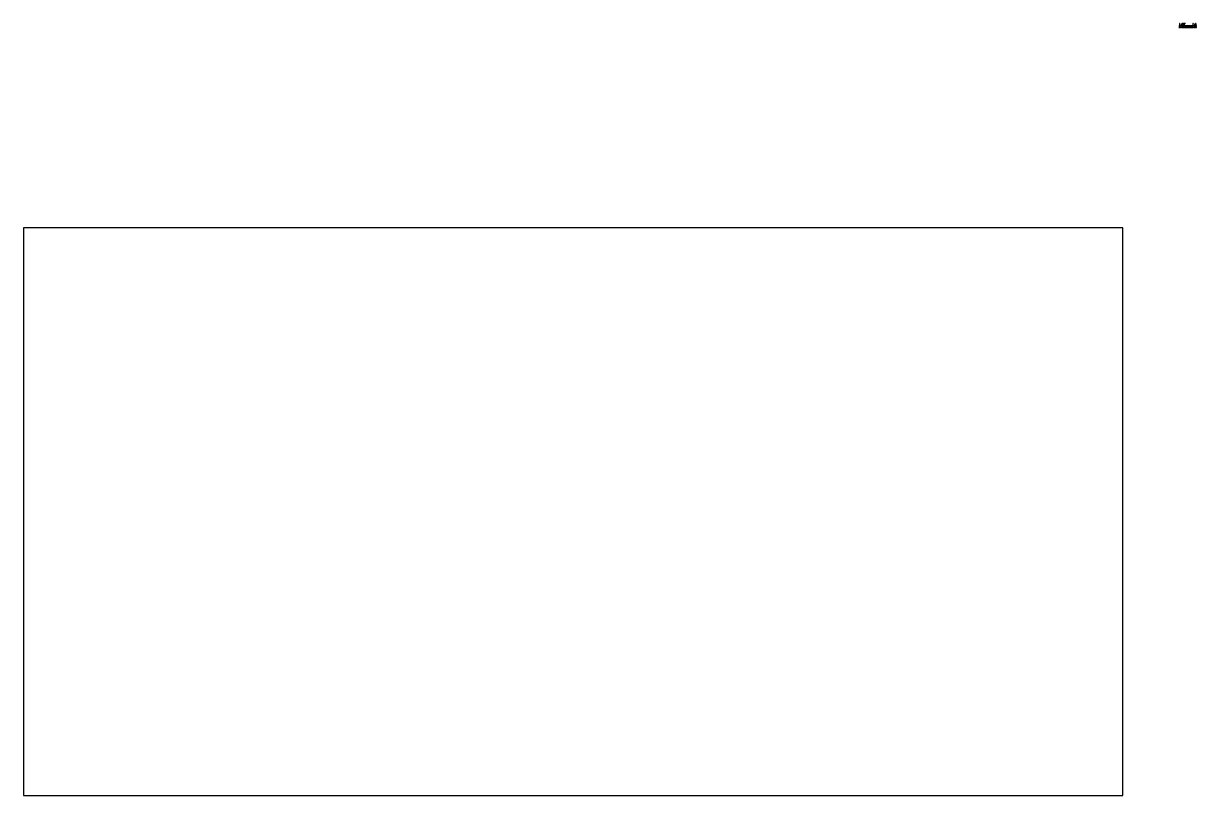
# Model space of a CAD drawing. Header units: millimetres. Extents: x -1379 to 1385823, y -4884429 to 548763.
# Drawn here: x 543796 to 585150, y -2382577 to -2355379 of the extents above; entities that cross this region are included whole.
import ezdxf

# ---------------------------------------------------------------- set-up
doc = ezdxf.new("R2010")
doc.units = ezdxf.units.MM
doc.set_wipeout_variables(frame=1)
doc.linetypes.add('CENTER', pattern=[50.8, 31.75, -6.35, 6.35, -6.35])
for name, color, linetype in [('010 - ASPG_ACCESSORIES_MAIN_COLOR_1', 7, 'Continuous'), ('010 - ASPG_EXTR_DEF_SUB', 7, 'Continuous'), ('010 - ASPG_EXTR_MAIN_COLOR_2', 7, 'Continuous'), ('010 - ASPG_FASTERN_DEF_SUB', 7, 'Continuous'), ('010 - ASPG_FRAMING_CUT_COLOR_4', 7, 'Continuous'), ('010 - ASPG_FRAMING_DEF_SUB', 7, 'Continuous'), ('010 - ASPG_FRAMING_HATCH_', 7, 'Continuous'), ('010 - ASPG_FRAMING_MAIN_COLOR_2', 7, 'Continuous'), ('010 - ASPG_FRAMING_SUB_COLOR_2', 7, 'Continuous'), ('010 - ASPG_FRAMING_WIPEOUT_', 7, 'Continuous'), ('BOLT & SCREW', 7, 'Continuous'), ('Center Line', 7, 'CENTER')]:
    doc.layers.add(name, color=color, linetype=linetype)
doc.layers.add('12-GRID', color=7, linetype='CENTER', lineweight=13)
doc.layers.add('SCREW', color=7, linetype='Continuous', lineweight=5)
pattern_1 = [(270, (1257419.24324, -520041.6224), (0.65495992507, -1.1344238721), [0.7562825814, -1.5125651628]), (30, (1257419.24324, -520041.6224), (0.65495992936, 1.1344238696), [0.7562825814, -1.5125651628]), (330, (1257419.24324, -520041.6224), (1.30991985442, -2.48e-09), [-1.5125651628, 0.7562825814])]
pattern_2 = [(315, (1257419.4929, -520021.6224), (1.3369313545, 1.3369313545), []), (45, (1257419.4929, -520021.6224), (-1.3369313545, 1.3369313545), [])]
pattern_3 = [(270, (1257419.4425, -520043.9224), (0.65495992507, -1.1344238721), [0.7562825814, -1.5125651628]), (30, (1257419.4425, -520043.9224), (0.65495992936, 1.1344238696), [0.7562825814, -1.5125651628]), (330, (1257419.4425, -520043.9224), (1.30991985442, -2.48e-09), [-1.5125651628, 0.7562825814])]
pattern_4 = [(315, (1257419.1929, -520023.9224), (1.3369313545, 1.3369313545), []), (45, (1257419.1929, -520023.9224), (-1.3369313545, 1.3369313545), [])]

# ---------------------------------------------------------------- blocks, each defined once
blk = doc.blocks.new('A$Cc55aeaab')
at = {"color": 7}
blk.add_lwpolyline([(3000, -400), (3775, -400), (3775, 0), (3000, 0)], close=True, dxfattribs=at)
blk = doc.blocks.new('*U3530')
at = {"layer": '12-GRID', "color": 7, "linetype": 'CENTER'}
for p, q in [((0, -6), (0, 2)), ((-4, -2), (4, -2))]:
    blk.add_line(p, q, dxfattribs=at)
at = {"layer": 'BOLT & SCREW', "color": 7}
for p, q in [((-1, -2), (-2, -2)), ((-1, -2), (-2, -2)), ((0, -2), (-1, -2)), ((0, -2), (-1, -2)), ((0, -1), (0, 0)), ((0, -1), (0, 0)), ((0, -2), (0, -1)), ((0, -2), (0, -1)), ((0, -2), (1, -2)), ((0, -3), (0, -2)), ((0, -2), (0, -3)), ((0, -2), (1, -2)), ((0, -3), (0, -4)), ((0, -3), (0, -4)), ((1, -2), (2, -2)), ((1, -2), (2, -2))]:
    blk.add_line(p, q, dxfattribs=at)
for points in [[(-2, -2), (-1, -2, 0.414214), (0, -1), (0, 0), (0, 0), (0, -1, 0.414214), (1, -2), (2, -2), (2, -2), (1, -2, 0.414214), (0, -3), (0, -4), (0, -4), (0, -3, 0.414214), (-1, -2), (-2, -2)], [(0, -2, -0.414214), (0, -2), (1, -2), (1, -2), (0, -2, -0.414214), (0, -2), (0, -1), (0, -1), (0, -2, -0.414214), (0, -2), (-1, -2), (-1, -2), (0, -2, -0.414214), (0, -2), (0, -3), (0, -3)]]:
    blk.add_lwpolyline(points, format="xyb", close=True, dxfattribs=at)
blk.add_circle((0, -2), 3.5, dxfattribs=at)
blk = doc.blocks.new('000_ASPG_TYP_FILES_20260218-010703_FRAME_EXTR_')
at = {"layer": '010 - ASPG_FRAMING_HATCH_'}
h = blk.add_hatch(dxfattribs=at)
h.set_pattern_fill('ANSI32', scale=0.1, angle=180)
edge = h.paths.add_edge_path()
edge.add_line((2, 16), (2, 2))
edge.add_line((2, 2), (40, 2))
edge.add_arc((40, 2), 0.3, 0, 90, ccw=False)
edge.add_line((40, 2), (40, 0))
edge.add_arc((40, 0), 0.3, -90, 0, ccw=False)
edge.add_line((40, 0), (0, 0))
edge.add_arc((0, 0), 0.3, 180, 270, ccw=False)
edge.add_line((0, 0), (0, 18))
edge.add_arc((0, 18), 0.3, 90, 180, ccw=False)
edge.add_line((0, 18), (23, 18))
edge.add_arc((23, 19), 0.5, 270, 380.2095)
edge.add_arc((26, 20), 3.35, 182.0638, 200.2095, ccw=False)
edge.add_arc((24, 20), 0.76, 2.0638, 182.0638, ccw=False)
edge.add_arc((26, 20), 1.83, 182.0638, 447.9362)
edge.add_arc((26, 22), 0.76, 87.9362, 267.9362, ccw=False)
edge.add_arc((26, 20), 3.35, 69.7905, 87.9362, ccw=False)
edge.add_arc((27, 23), 0.5, 249.7905, 360)
edge.add_line((28, 23), (28, 27))
edge.add_line((28, 27), (28, 27))
edge.add_line((28, 27), (28, 28))
edge.add_line((28, 28), (28, 39))
edge.add_line((28, 39), (28, 39))
edge.add_line((28, 39), (28, 40))
edge.add_line((28, 40), (28, 43))
edge.add_arc((27, 43), 0.5, 0, 110.2095)
edge.add_arc((26, 46), 3.35, 272.0638, 290.2095, ccw=False)
edge.add_arc((26, 44), 0.76, 92.0638, 272.0638, ccw=False)
edge.add_arc((26, 46), 1.83, 272.0638, 537.9362)
edge.add_arc((24, 47), 0.76, 177.9362, 357.9362, ccw=False)
edge.add_arc((26, 46), 3.35, 159.7905, 177.9362, ccw=False)
edge.add_arc((23, 48), 0.5, 339.7905, 450)
edge.add_line((23, 48), (0, 48))
edge.add_arc((0, 49), 0.3, 180, 270, ccw=False)
edge.add_line((0, 49), (0, 60))
edge.add_arc((0, 60), 0.3, 90, 180, ccw=False)
edge.add_line((0, 60), (5, 60))
edge.add_line((5, 60), (5, 65))
edge.add_arc((5, 65), 0.3, 90, 180, ccw=False)
edge.add_line((5, 65), (30, 65))
edge.add_line((30, 65), (30, 64))
edge.add_arc((30, 64), 0.3, -90, 0, ccw=False)
edge.add_line((30, 63), (7, 63))
edge.add_arc((7, 63), 0.3, 90, 180)
edge.add_line((7, 63), (7, 58))
edge.add_line((7, 58), (2, 58))
edge.add_arc((2, 58), 0.3, 90, 180)
edge.add_line((2, 58), (2, 51))
edge.add_arc((2, 51), 0.3, 180, 270)
edge.add_line((2, 50), (30, 50))
edge.add_arc((30, 50), 0.3, 0, 90, ccw=False)
edge.add_line((30, 50), (30, 27))
edge.add_line((30, 27), (30, 16))
edge.add_arc((30, 16), 0.3, -90, 0, ccw=False)
edge.add_line((30, 16), (2, 16))
at = {"layer": '010 - ASPG_FRAMING_CUT_COLOR_4', "color": 7}
blk.add_lwpolyline([(2, 16), (2, 2), (40, 2, -0.414214), (40, 2), (40, 0, -0.414214), (40, 0), (0, 0, -0.414214), (0, 0), (0, 18, -0.414214), (0, 18), (23, 18, 0.52173), (23, 19, -0.079342), (23, 20, -1), (24, 20, 2.296346), (26, 22, -1), (26, 23, -0.079342), (27, 23, 0.52173), (28, 23), (28, 27), (28, 27), (28, 28), (28, 39), (28, 39), (28, 40), (28, 43, 0.52173), (27, 43, -0.079342), (26, 43, -1), (26, 45, 2.296346), (24, 47, -1), (23, 47, -0.079342), (23, 48, 0.52173), (23, 48), (0, 48, -0.414214), (0, 49), (0, 60, -0.414214), (0, 60), (5, 60), (5, 65, -0.414214), (5, 65), (30, 65), (30, 64, -0.414214), (30, 63), (7, 63, 0.414214), (7, 63), (7, 58), (2, 58, 0.414214), (2, 58), (2, 51, 0.414214), (2, 50), (30, 50, -0.414214), (30, 50), (30, 27), (30, 16, -0.414214), (30, 16)], format="xyb", close=True, dxfattribs=at)
at = {"color": 7}
for p in [(26, 48), (26, 22)]:
    blk.add_blockref('*U3530', p, dxfattribs=at)
blk = doc.blocks.new('*U3143')
at = {"layer": '010 - ASPG_FRAMING_HATCH_', "transparency": 33554585}
h = blk.add_hatch(dxfattribs=at)
h.set_pattern_fill('ANSI32', scale=0.25)
edge = h.paths.add_edge_path()
edge.add_line((2, -50), (2, -75))
edge.add_line((2, -75), (0, -75))
edge.add_line((0, -75), (0, -49))
edge.add_arc((1, -49), 1, 90, 180, ccw=False)
edge.add_line((1, -48), (63, -48))
edge.add_arc((63, -47), 1, 270, 360)
edge.add_line((64, -47), (64, 47))
edge.add_arc((63, 47), 1, 0, 90)
edge.add_line((63, 48), (1, 48))
edge.add_arc((1, 49), 1, 180, 270, ccw=False)
edge.add_line((0, 49), (0, 75))
edge.add_line((0, 75), (2, 75))
edge.add_line((2, 75), (2, 50))
edge.add_line((2, 50), (141, 50))
edge.add_line((141, 50), (141, 41))
edge.add_arc((140, 41), 1, 270, 360, ccw=False)
edge.add_line((140, 40), (132, 40))
edge.add_arc((132, 41), 1, 180, 270, ccw=False)
edge.add_line((131, 41), (131, 47))
edge.add_arc((130, 47), 1, 0, 90)
edge.add_line((130, 48), (67, 48))
edge.add_arc((67, 47), 1, 90, 180)
edge.add_line((66, 47), (66, -47))
edge.add_arc((67, -47), 1, 180, 270)
edge.add_line((67, -48), (130, -48))
edge.add_arc((130, -47), 1, 270, 360)
edge.add_line((131, -47), (131, -41))
edge.add_arc((132, -41), 1, 90, 180, ccw=False)
edge.add_line((132, -40), (140, -40))
edge.add_arc((140, -41), 1, 0, 90, ccw=False)
edge.add_line((141, -41), (141, -50))
edge.add_line((141, -50), (2, -50))
h.paths.add_polyline_path([(139, 48), (139, 42), (133, 42), (133, 48)], flags=16)
h.paths.add_polyline_path([(139, -48), (139, -42), (133, -42), (133, -48)], flags=16)
at = {"layer": '010 - ASPG_FRAMING_HATCH_'}
h = blk.add_hatch(dxfattribs=at)
h.set_pattern_fill('ANSI37', scale=0.595498, angle=-90)
h.set_pattern_definition(pattern_4)
edge = h.paths.add_edge_path()
edge.add_ellipse((12, 55), major_axis=(0, -5), ratio=0.644482, start_angle=180, end_angle=360, ccw=False)
edge.add_line((12, 60), (2, 60))
edge.add_arc((-8, 55), 11.1, -26.7963, 26.7963, ccw=False)
edge.add_line((2, 50), (12, 50))
h = blk.add_hatch(dxfattribs=at)
h.set_pattern_fill('HONEY', scale=0.238199, angle=-90)
h.set_pattern_definition(pattern_3)
edge = h.paths.add_edge_path()
edge.add_ellipse((12, 55), major_axis=(0, -5), ratio=0.644482, start_angle=0, end_angle=360, ccw=False)
h = blk.add_hatch(dxfattribs=at)
h.set_pattern_fill('HONEY', scale=0.238199, angle=-90)
h.set_pattern_definition(pattern_1)
edge = h.paths.add_edge_path()
edge.add_ellipse((58, 55), major_axis=(0, -5), ratio=0.644482, start_angle=0, end_angle=360)
h = blk.add_hatch(dxfattribs=at)
h.set_pattern_fill('ANSI37', scale=0.595498, angle=-90)
h.set_pattern_definition(pattern_2)
edge = h.paths.add_edge_path()
edge.add_ellipse((58, 55), major_axis=(0, -5), ratio=0.644482, start_angle=0, end_angle=180)
edge.add_line((58, 60), (62, 60))
edge.add_arc((62, 60), 0.3, -90, 0)
edge.add_line((62, 60), (62, 61))
edge.add_line((62, 61), (62, 62))
edge.add_line((62, 62), (62, 62))
edge.add_line((62, 62), (62, 63))
edge.add_line((62, 63), (62, 63))
edge.add_line((62, 63), (62, 64))
edge.add_line((62, 64), (62, 64))
edge.add_line((62, 64), (62, 65))
edge.add_line((62, 65), (63, 65))
edge.add_line((63, 65), (64, 66))
edge.add_line((64, 66), (64, 65))
edge.add_line((64, 65), (65, 66))
edge.add_line((65, 66), (65, 65))
edge.add_line((65, 65), (66, 66))
edge.add_line((66, 66), (66, 65))
edge.add_line((66, 65), (67, 65))
edge.add_arc((67, 65), 0.3, -90, 0)
edge.add_line((67, 65), (67, 60))
edge.add_arc((77, 55), 11.1, 153.2037, 206.7963)
edge.add_line((67, 50), (58, 50))
h = blk.add_hatch(dxfattribs=at)
h.set_pattern_fill('ANSI37', scale=0.595498, angle=-90)
h.set_pattern_definition(pattern_4)
edge = h.paths.add_edge_path()
edge.add_ellipse((12, -55), major_axis=(0, 5), ratio=0.644482, start_angle=0, end_angle=180)
edge.add_line((12, -60), (2, -60))
edge.add_arc((-8, -55), 11.1, 333.2037, 386.7963)
edge.add_line((2, -50), (12, -50))
h = blk.add_hatch(dxfattribs=at)
h.set_pattern_fill('HONEY', scale=0.238199, angle=-90)
h.set_pattern_definition(pattern_3)
edge = h.paths.add_edge_path()
edge.add_ellipse((12, -55), major_axis=(0, 5), ratio=0.644482, start_angle=0, end_angle=360)
h = blk.add_hatch(dxfattribs=at)
h.set_pattern_fill('HONEY', scale=0.238199, angle=-90)
h.set_pattern_definition(pattern_1)
edge = h.paths.add_edge_path()
edge.add_ellipse((58, -55), major_axis=(0, 5), ratio=0.644482, start_angle=0, end_angle=360, ccw=False)
h = blk.add_hatch(dxfattribs=at)
h.set_pattern_fill('ANSI37', scale=0.595498, angle=-90)
h.set_pattern_definition(pattern_2)
edge = h.paths.add_edge_path()
edge.add_ellipse((58, -55), major_axis=(0, 5), ratio=0.644482, start_angle=180, end_angle=360, ccw=False)
edge.add_line((58, -60), (62, -60))
edge.add_arc((62, -60), 0.3, 360, 450, ccw=False)
edge.add_line((62, -60), (62, -61))
edge.add_line((62, -61), (62, -62))
edge.add_line((62, -62), (62, -62))
edge.add_line((62, -62), (62, -63))
edge.add_line((62, -63), (62, -63))
edge.add_line((62, -63), (62, -64))
edge.add_line((62, -64), (62, -64))
edge.add_line((62, -64), (62, -65))
edge.add_line((62, -65), (63, -65))
edge.add_line((63, -65), (64, -66))
edge.add_line((64, -66), (64, -65))
edge.add_line((64, -65), (65, -66))
edge.add_line((65, -66), (65, -65))
edge.add_line((65, -65), (66, -66))
edge.add_line((66, -66), (66, -65))
edge.add_line((66, -65), (67, -65))
edge.add_arc((67, -65), 0.3, 360, 450, ccw=False)
edge.add_line((67, -65), (67, -60))
edge.add_arc((77, -55), 11.1, 153.2037, 206.7963, ccw=False)
edge.add_line((67, -50), (58, -50))
at = {"layer": '010 - ASPG_FASTERN_DEF_SUB', "color": 7}
blk.add_point((0, 0), dxfattribs=at)
at = {"layer": '010 - ASPG_FRAMING_CUT_COLOR_4', "color": 7}
blk.add_lwpolyline([(2, -50), (2, -75), (0, -75), (0, -49, -0.414214), (1, -48), (63, -48, 0.414214), (64, -47), (64, 47, 0.414214), (63, 48), (1, 48, -0.414214), (0, 49), (0, 75), (2, 75), (2, 50), (141, 50), (141, 41, -0.414214), (140, 40), (132, 40, -0.414214), (131, 41), (131, 47, 0.414214), (130, 48), (67, 48, 0.414214), (66, 47), (66, -47, 0.414214), (67, -48), (130, -48, 0.414214), (131, -47), (131, -41, -0.414214), (132, -40), (140, -40, -0.414214), (141, -41), (141, -50)], format="xyb", close=True, dxfattribs=at)
for points in [[(139, 48), (139, 42), (133, 42), (133, 48)], [(139, -48), (139, -42), (133, -42), (133, -48)]]:
    blk.add_lwpolyline(points, close=True, dxfattribs=at)
at = {"layer": '010 - ASPG_FRAMING_DEF_SUB', "color": 7, "transparency": 33554508}
blk.add_line((136, 0), (-5, 0), dxfattribs=at)
at = {"layer": '010 - ASPG_FRAMING_DEF_SUB', "color": 7, "transparency": 33554457}
for points in [[(2, 50), (15, 50), (15, 60), (2, 60)], [(54, 50), (67, 50), (67, 66), (54, 66)], [(2, -50), (15, -50), (15, -60), (2, -60)], [(54, -50), (67, -50), (67, -66), (54, -66)]]:
    blk.add_lwpolyline(points, close=True, dxfattribs=at)
at = {"layer": '010 - ASPG_FRAMING_SUB_COLOR_2', "color": 7}
for points in [[(12, 50), (2, 50, 0.238199), (2, 60), (12, 60)], [(58, 50), (67, 50, -0.238199), (67, 60), (67, 65, -0.414214), (67, 65), (66, 65), (66, 66), (65, 65), (65, 66), (64, 65), (64, 66), (63, 65), (62, 65), (62, 64), (62, 64), (62, 63), (62, 63), (62, 62), (62, 62), (62, 61), (62, 60, -0.414214), (62, 60), (58, 60)], [(12, -50), (2, -50, -0.238199), (2, -60), (12, -60)], [(58, -50), (67, -50, 0.238199), (67, -60), (67, -65, 0.414214), (67, -65), (66, -65), (66, -66), (65, -65), (65, -66), (64, -65), (64, -66), (63, -65), (62, -65), (62, -64), (62, -64), (62, -63), (62, -63), (62, -62), (62, -62), (62, -61), (62, -60, 0.414214), (62, -60), (58, -60)]]:
    blk.add_lwpolyline(points, format="xyb", dxfattribs=at)
at = {"layer": '010 - ASPG_FRAMING_SUB_COLOR_2', "color": 7, "extrusion": (0, 0, -1)}
for centre, major_axis in [((12, 55), (0, -5)), ((58, -55), (0, 5))]:
    blk.add_ellipse(centre, major_axis=major_axis, ratio=0.644482, dxfattribs=at)
at = {"layer": '010 - ASPG_FRAMING_SUB_COLOR_2', "color": 7}
for centre, major_axis in [((58, 55), (0, -5)), ((12, -55), (0, 5))]:
    blk.add_ellipse(centre, major_axis=major_axis, ratio=0.644482, dxfattribs=at)
blk = doc.blocks.new('PZG35-9D5')
at = {"layer": 'Center Line', "color": 7}
blk.add_line((0, 4), (0, -11), dxfattribs=at)
at = {"layer": 'SCREW', "color": 7}
for p, q in [((-1, 0), (-1, -1)), ((1, 0), (1, -1)), ((-2, -1), (-1, -2)), ((-2, -1), (-1, -1)), ((-2, -1), (2, -1)), ((-2, -3), (2, -2)), ((-2, -3), (-1, -2)), ((-2, -3), (-1, -3)), ((-2, -4), (-1, -4)), ((-2, -4), (-1, -4)), ((-2, -4), (-1, -4)), ((-1, -1), (1, -1)), ((-1, -2), (1, -1)), ((-1, -2), (-1, -2)), ((-1, -2), (1, -2)), ((-1, -3), (-1, -4)), ((-1, -3), (1, -3)), ((-1, -4), (-1, -8)), ((-1, -4), (-1, -4)), ((-1, -4), (-1, -4)), ((0, -10), (-1, -8)), ((0, -10), (1, -8)), ((1, -1), (1, -2)), ((2, -1), (1, -1)), ((2, -1), (1, -1)), ((2, -2), (1, -2)), ((2, -2), (1, -3)), ((1, -3), (1, -3)), ((1, -3), (1, -3)), ((2, -4), (1, -3)), ((1, -4), (1, -4)), ((1, -4), (2, -4)), ((1, -4), (1, -4)), ((1, -5), (1, -4)), ((2, -5), (1, -4)), ((2, -4), (1, -4)), ((1, -5), (1, -8)), ((1, -5), (2, -5)), ((1, -5), (1, -5)), ((2, -5), (1, -5))]:
    blk.add_line(p, q, dxfattribs=at)
blk.add_lwpolyline([(0, -10), (1, -5), (1, -4, 0.417657), (0, -3, 0.108102), (-1, -4), (-1, -5)], format="xyb", dxfattribs=at)
blk = doc.blocks.new('*U3139')
at = {"layer": 'SCREW', "color": 7}
blk.add_lwpolyline([(3, 2, 0.09906), (1, 3), (1, 2), (-1, 2), (-1, 3, 0.09906), (-3, 2, 0.266588), (-4, 1), (-4, 0, 0.414214), (-3, 0), (3, 0, 0.414214), (3, 0), (3, 1, 0.266588)], format="xyb", close=True, dxfattribs=at)
blk.add_blockref('PZG35-9D5', (0, 0), dxfattribs=at)
blk = doc.blocks.new('*U3144')
at = {"color": 7}
blk.add_point((0, 0), dxfattribs=at)
at = {"layer": '010 - ASPG_ACCESSORIES_MAIN_COLOR_1', "color": 7}
blk.add_lwpolyline([(-40, -1, 0.414214), (-40, -1), (-40, -7, 0.57735), (-40, -8), (-37, -6, 0.767327), (-37, -5), (-38, -5, -0.414214), (-38, -5), (-38, -3, -0.414214), (-38, -3), (-32, -3, -0.388879), (-32, -3), (-32, -4, 0.388879), (-31, -5), (-30, -5, 0.414214), (-30, -4), (-30, -3, -0.414214), (-30, -3), (0, -3, -0.378969), (3, -5), (8, -43, 0.446593), (12, -45, -0.489802), (16, -49), (16, -49, -0.18248), (16, -50, -0.267949), (15, -50, 1.122115), (15, -52, 0.405004), (18, -49), (18, -49, 0.489805), (11, -43, -0.446597), (10, -42), (5, -1, 0.364176), (5, -1)], format="xyb", close=True, dxfattribs=at)
at = {"layer": '010 - ASPG_EXTR_DEF_SUB', "color": 7}
for p in [(-40, 0), (43, -77), (43, -77)]:
    blk.add_point(p, dxfattribs=at)
at = {"layer": '010 - ASPG_EXTR_MAIN_COLOR_2', "color": 7}
blk.add_lwpolyline([(11, -48), (11, -47), (12, -48), (12, -47, -0.535538), (14, -49, 0.991572), (16, -50, 1.157025), (9, -49, -0.688558), (8, -49), (-17, -22), (-32, -6), (-32, -3, 0.414312), (-33, -3), (-38, -3, 0.414116), (-38, -3), (-38, -4, 0.414214), (-38, -5), (-36, -5, -0.205895), (-36, -5), (33, -77), (43, -77, 0.668179), (43, -77), (41, -74, 0.668179), (40, -74), (40, -76), (34, -76), (12, -53, -0.558354), (12, -52, 0.766275), (12, -50, -0.438583), (11, -48)], format="xyb", close=True, dxfattribs=at)
at = {"layer": 'SCREW', "color": 7, "rotation": 180}
for p in [(-22, -2), (-8, -2)]:
    blk.add_blockref('*U3139', p, dxfattribs=at)
blk = doc.blocks.new('000_ASPG_TYP_FILES_LOUVER_WITH_C-C_TRIM_TOP_VIEW')
at = {"color": 7}
blk.add_wipeout([(410, 4), (60, 4), (60, 69), (410, 69)], dxfattribs=at).dxf.layer = '010 - ASPG_FRAMING_WIPEOUT_'
for p in [(60, 69), (92, 147), (470, 0)]:
    blk.add_point(p, dxfattribs=at)
at = {"layer": '010 - ASPG_FRAMING_MAIN_COLOR_2', "color": 7}
blk.add_lwpolyline([(380, 69), (90, 69), (90, 6), (380, 6)], close=True, dxfattribs=at)
at = {"layer": '010 - ASPG_FRAMING_SUB_COLOR_2', "color": 7}
for points in [[(410, 4), (60, 4), (60, 69), (410, 69)], [(60, 2), (60, 4), (410, 4), (410, 2)]]:
    blk.add_lwpolyline(points, close=True, dxfattribs=at)
at = {"color": 7, "transparency": 33554559, "xscale": -1, "rotation": 270}
for p in [(0, 0), (470, 0)]:
    blk.add_blockref('*U3143', p, dxfattribs=at)
at = {"color": 7, "rotation": 180}
blk.add_blockref('*U3144', (92, 69), dxfattribs=at)
at = {"color": 7, "xscale": -1, "rotation": 180}
blk.add_blockref('*U3144', (92, 69), dxfattribs=at)
at = {"color": 7}
blk.add_blockref('000_ASPG_TYP_FILES_20260218-010703_FRAME_EXTR_', (60, 4), dxfattribs=at)
at = {"color": 7, "xscale": -1}
blk.add_blockref('000_ASPG_TYP_FILES_20260218-010703_FRAME_EXTR_', (410, 4), dxfattribs=at)

msp = doc.modelspace()

# ---------------------------------------------------------------- block references
at = {"color": 7}
msp.add_blockref('000_ASPG_TYP_FILES_LOUVER_WITH_C-C_TRIM_TOP_VIEW', (584605.1, -2355526.5), dxfattribs=at)
at = {"color": 7, "xscale": 50, "yscale": 50, "zscale": 50}
msp.add_blockref('A$Cc55aeaab', (393796.4, -2362576.9), dxfattribs=at)

doc.saveas('drawing.dxf')
